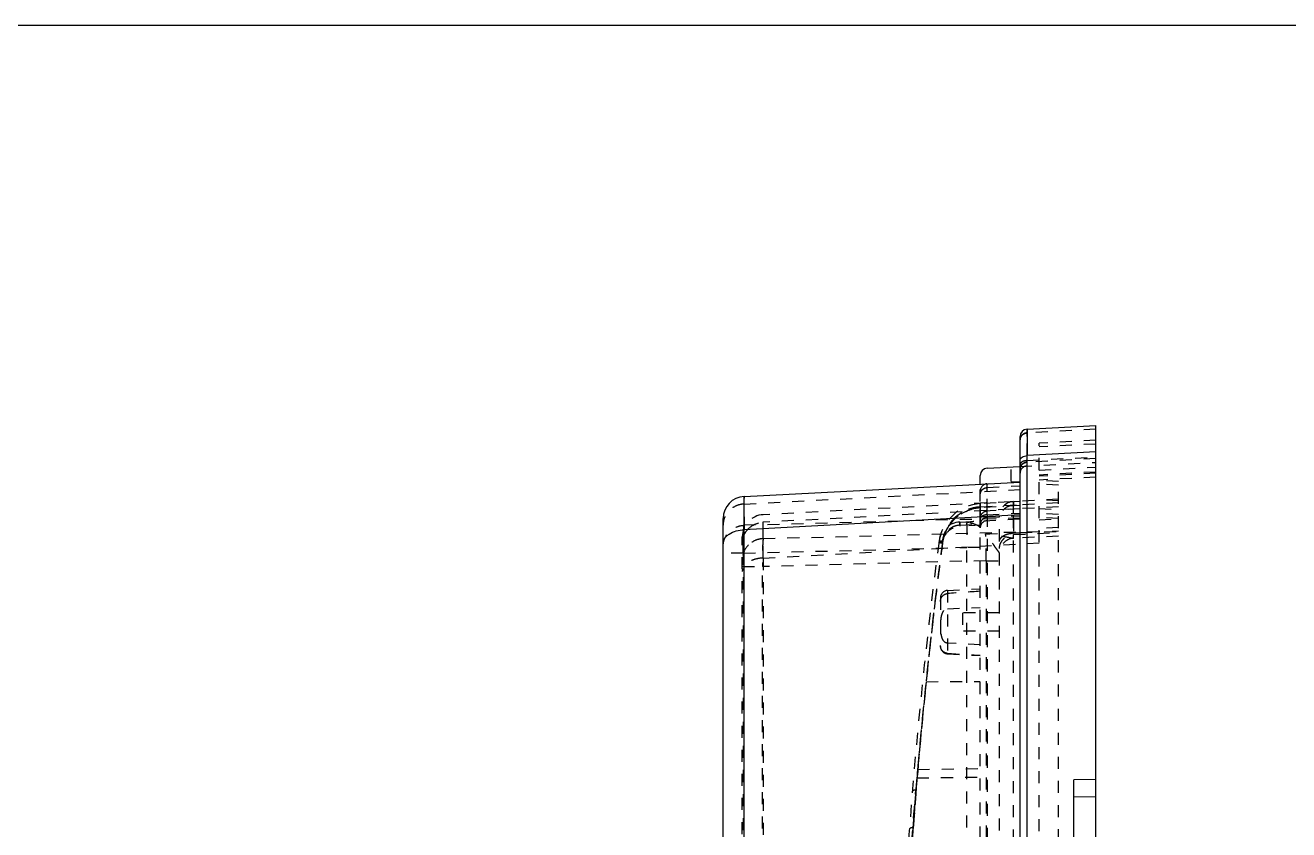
# Model space of a CAD drawing. Header units: millimetres. Extents: x -946 to 3963, y -10008 to 1396.
# Drawn here: x 344.2 to 515.6, y 137.2 to 246.4 of the extents above; entities that cross this region are included whole.
import ezdxf

# ---------------------------------------------------------------- set-up
doc = ezdxf.new("R2010")
doc.units = ezdxf.units.MM
doc.header["$LTSCALE"] = 16.335
doc.linetypes.add('HIDDEN', pattern=[0.2, 0.1, -0.1])
doc.layers.get('0').update_dxf_attribs({"linetype": 'CONTINUOUS'})
doc.layers.add('DEFAULT_2', color=8, linetype='HIDDEN')

msp = doc.modelspace()

# ---------------------------------------------------------------- linework, layer by layer
at = {"color": 7, "linetype": 'Continuous'}
for p, q in [((480.135, 191.591), (489.487, 192.081)), ((489.487, 118.236), (489.487, 192.081)), ((479.187, 122.035), (479.187, 190.592)), ((489.487, 188.49), (480.135, 187.988)), ((480.135, 121.826), (480.135, 187.988)), ((473.787, 184.129), (473.787, 185.309)), ((474.735, 186.308), (479.167, 186.54)), ((441.73, 182.449), (479.187, 184.412)), ((438.887, 102.959), (438.887, 179.453)), ((479.187, 179.966), (441.73, 177.938)), ((441.73, 107.726), (441.73, 177.938)), ((489.487, 144.081), (486.487, 144.028)), ((486.487, 121.714), (486.487, 144.028)), ((486.487, 141.701), (489.487, 141.738))]:
    msp.add_line(p, q, dxfattribs=at)
msp.add_lwpolyline([(-305.989, 246.368), (687.124, 246.368), (687.124, -373.333), (-305.989, -373.333)], close=True)
for centre, radius in [((480.187, 190.592), 1), ((474.787, 185.309), 1), ((441.887, 179.453), 3)]:
    msp.add_arc(centre, radius, 93, 180, dxfattribs=at)
for points, knots in [([(480.135, 191.591), (480.134, 191.59), (480.135, 191.582), (480.133, 191.573), (480.133, 191.552), (480.132, 191.512), (480.132, 191.442), (480.131, 191.336), (480.13, 191.201), (480.13, 191.037), (480.13, 190.846), (480.129, 190.538), (480.13, 190.087), (480.131, 189.472), (480.133, 188.761), (480.134, 188.256), (480.135, 187.988)], [0, 0, 0, 0, 0.0011124, 0.0043746, 0.0097734, 0.0172888, 0.0385843, 0.0680902, 0.1056351, 0.1510468, 0.2041536, 0.2647833, 0.4079234, 0.5790905, 0.7769083, 1, 1, 1, 1]), ([(479.187, 187.349), (479.187, 187.43), (479.25, 187.607), (479.466, 187.817), (479.78, 187.945), (480.015, 187.984), (480.135, 187.988)], [0, 0, 0, 0, 0.1933996, 0.4298719, 0.7103073, 1, 1, 1, 1]), ([(441.73, 182.449), (441.728, 182.449), (441.728, 182.439), (441.725, 182.427), (441.724, 182.401), (441.722, 182.351), (441.719, 182.263), (441.717, 182.131), (441.715, 181.962), (441.714, 181.758), (441.713, 181.52), (441.713, 181.134), (441.714, 180.571), (441.717, 179.801), (441.723, 178.909), (441.728, 178.275), (441.73, 177.938)], [0, 0, 0, 0, 0.0011953, 0.0044735, 0.0098642, 0.0173548, 0.0385641, 0.0679489, 0.1053509, 0.1506102, 0.2035665, 0.264059, 0.4070096, 0.5781751, 0.7762679, 1, 1, 1, 1]), ([(438.887, 176.07), (438.887, 176.302), (439.009, 176.679), (439.348, 177.087), (439.856, 177.49), (440.668, 177.825), (441.373, 177.927), (441.73, 177.938)], [0, 0, 0, 0, 0.1883261, 0.3011649, 0.4274996, 0.7104734, 1, 1, 1, 1])]:
    msp.add_open_spline(points, degree=3, knots=knots, dxfattribs=at)
at = {"layer": 'DEFAULT_2', "color": 8, "linetype": 'HIDDEN'}
for p, q in [((480.135, 187.988), (480.135, 191.591)), ((489.487, 191.568), (480.135, 191.078)), ((489.487, 190.081), (481.787, 189.677)), ((481.787, -16.516), (481.787, 189.677)), ((489.487, 189.568), (481.787, 189.165)), ((479.167, 186.54), (489.487, 187.081)), ((480.135, 187.32), (489.487, 187.822)), ((489.487, 187.593), (480.135, 187.103)), ((477.987, 184.478), (477.987, 186.478)), ((481.787, 186.027), (489.487, 186.441)), ((489.487, 185.771), (481.787, 185.357)), ((489.487, 185.593), (481.787, 185.19)), ((473.787, -10.967), (473.787, 184.129)), ((474.735, 180.489), (474.735, 184.178)), ((474.735, 183.666), (479.187, 183.899)), ((477.987, 184.478), (479.187, 184.415)), ((489.487, 185.081), (481.787, 184.677)), ((484.387, 184.481), (481.787, 184.617)), ((484.387, 183.968), (481.787, 184.104)), ((484.387, -11.319), (484.387, 184.481)), ((441.73, 181.424), (479.187, 183.387)), ((441.73, 178.543), (441.73, 182.449)), ((484.387, 182.081), (444.33, 179.981)), ((479.187, 181.786), (473.788, 181.483)), ((484.387, 181.869), (481.787, 182.008)), ((484.387, 181.056), (444.33, 178.956)), ((473.777, 181.056), (479.187, 181.36)), ((473.777, 179.128), (473.778, 181.056)), ((473.777, 179.128), (473.778, 181.056)), ((479.187, 180.774), (473.777, 180.428)), ((479.187, 181.213), (473.788, 180.91)), ((473.788, 180.91), (473.788, 179.593)), ((473.788, 180.91), (473.788, 179.129)), ((473.788, 180.91), (473.788, 179.129)), ((474.735, 179.963), (479.187, 180.202)), ((484.387, 181.568), (478.283, 181.248)), ((478.283, -8.087), (478.283, 181.248)), ((481.787, 180.837), (484.387, 180.697)), ((484.387, 179.993), (481.787, 180.129)), ((479.187, 179.52), (441.73, 178.543)), ((444.33, 176.737), (444.33, 179.981)), ((471.007, 178.983), (479.187, 179.412)), ((471.016, 178.557), (473.94, 178.71)), ((473.862, 178.559), (471.016, 178.41)), ((473.788, 179.593), (473.788, 179.129)), ((473.788, 179.129), (473.788, 178.683)), ((473.788, 179.129), (473.788, 178.218)), ((474.735, 179.963), (474.735, -6.801)), ((474.735, 179.632), (479.187, 179.817)), ((474.736, 179.633), (474.735, 179.178)), ((476.387, -6.591), (476.387, 179.763)), ((484.387, 179.481), (481.787, 179.617)), ((481.787, 179.292), (484.387, 179.43)), ((441.487, -3.824), (441.487, 176.985)), ((444.33, 176.737), (484.387, 177.781)), ((474.505, 177.395), (479.187, 177.552)), ((478.283, 177.273), (484.387, 177.593)), ((478.283, 177.477), (479.187, 177.525)), ((484.387, 177.081), (478.283, 176.761)), ((479.187, 177.552), (484.387, 177.727)), ((479.187, 177.525), (481.787, 177.666)), ((484.387, 178.232), (481.787, 178.092)), ((441.626, 174.755), (471.962, 175.546)), ((444.33, 174.105), (481.787, 176.156)), ((471.962, 117.947), (471.962, 175.546)), ((473.787, 175.546), (471.962, 175.546)), ((441.626, 174.755), (438.887, 174.755)), ((441.626, 174.755), (441.626, -1.593)), ((474.562, 173.739), (444.226, 172.948)), ((444.33, 174.105), (444.33, -0.943)), ((474.562, 173.739), (474.562, -0.578)), ((474.562, 173.739), (476.387, 173.739)), ((441.487, 172.948), (444.226, 172.948)), ((444.226, 0.213), (444.226, 172.948)), ((469.335, 169.711), (473.787, 169.944)), ((468.387, 168.694), (468.387, 162.126)), ((469.335, 169.711), (469.335, 161.112)), ((469.335, 167.231), (473.787, 167.394)), ((476.387, 166.661), (471.387, 166.661)), ((471.387, 166.66), (471.387, 164.163)), ((476.387, 164.161), (471.387, 164.161)), ((473.787, 162.34), (469.335, 162.549)), ((469.335, 161.112), (473.787, 160.878)), ((466.421, 157.326), (473.787, 157.373)), ((465.184, 144.267), (473.787, 144.394)), ((465.283, 145.421), (473.787, 145.539))]:
    msp.add_line(p, q, dxfattribs=at)
for centre, radius, start, end in [((480.179, 186.06), 1.038, 119.55822, 123.61489), ((480.187, 185.592), 1, 93, 180), ((480.17, 186.126), 0.985, 149.54009, 154.3275), ((474.787, 183.18), 1, 93, 180), ((474.125, 175.492), 6, 93.21573, 172.48847), ((474.113, 175.56), 5.506, 93.49237, 172.43451), ((474.123, 175.386), 5.534, 93.47177, 131.14707), ((474.176, 175.069), 5.853, 93.81176, 96.74183), ((484.958, 181.631), 11.193, 182.49635, 183.69565), ((478.387, 179.763), 2, 93, 180), ((444.487, 176.985), 3, 93, 180), ((471.164, 175.987), 3, 93, 172.4798), ((474.145, 175.403), 5.539, 145.72392, 156.64818), ((474.08, 175.441), 5.463, 131.21754, 156.68975), ((474.107, 175.416), 5.5, 131.24517, 140.76828), ((474.787, 178.18), 1, 93, 180), ((1161.699, 182.167), 683.432, 180.234225, 180.393265), ((444.21, 176.112), 2.722, 157.42891, 179.94758), ((474.165, 175.395), 5.56, 156.65804, 172.32886), ((478.383, 174.765), 1.998, 93.04001, 180), ((478.386, 174.041), 3.437, 91.716, 93.43466), ((1148.428, 86.581), 686.14, 172.479799, 187.520201), ((1167.261, 84.372), 704.627, 172.496428, 175.258498), ((1167.699, 84.319), 705.068, 172.496792, 175.122626), ((1165.108, 84.599), 702.462, 172.50033, 175.033017), ((1165.069, 84.604), 702.424, 172.500276, 175.033137), ((1165.356, 84.594), 702.709, 172.502527, 174.059039), ((1165.329, 84.597), 702.681, 172.502501, 174.059045), ((1148.679, 86.444), 685.914, 172.477524, 173.104409), ((1148.648, 86.447), 685.883, 172.48615, 173.104409), ((474.519, 175.313), 5.922, 170.94922, 171.99718), ((474.04, 175.419), 5.433, 171.25187, 172.39537), ((1139.08, 87.711), 676.232, 173.113391, 175.799038), ((1130.104, 88.685), 667.204, 173.104002, 175.392007), ((1130.081, 88.687), 667.181, 173.10392, 175.392384), ((1130.058, 88.69), 667.158, 173.103894, 175.39225), ((469.387, 168.712), 1, 93, 180), ((585.377, -1486.236), 1659.582, 93.855468, 94.009544), ((469.387, 162.11), 1, 180, 267), ((568.032, 1807.584), 1649.376, 266.569424, 266.724354), ((1119.655, 88.914), 656.807, 174.021254, 176.208297), ((1138.052, 87.169), 675.285, 174.036601, 175.72345), ((1048.977, 94.393), 585.92, 175.003881, 176.285811), ((1052.623, 94.09), 589.578, 175.00544, 175.775108), ((1146.093, 86.259), 683.375, 175.130705, 175.269488), ((1037.788, 95.208), 574.701, 175.268157, 176.176113), ((1256.615, 78.206), 794.149, 175.371707, 175.736467), ((1258.578, 78.055), 796.118, 175.372376, 175.73592), ((1259.65, 77.972), 797.192, 175.372805, 175.735616), ((1163.325, 86.27), 700.555, 175.804285, 179.974584), ((1206.059, 83.572), 743.372, 175.837854, 176.489233)]:
    msp.add_arc(centre, radius, start, end, dxfattribs=at)
for points, knots in [([(480.135, 191.078), (480.014, 191.072), (479.767, 191.01), (479.35, 190.747), (479.187, 190.367), (479.187, 190.131)], [0, 0, 0, 0, 0.2508799, 0.5129468, 1, 1, 1, 1]), ([(479.187, 190.131), (479.187, 190.168), (479.199, 190.324), (479.252, 190.477), (479.31, 190.581)], [0, 0, 0, 0, 0.2369671, 1, 1, 1, 1]), ([(479.31, 190.581), (479.369, 190.687), (479.478, 190.815), (479.612, 190.906), (479.647, 190.927)], [0, 0, 0, 0, 0.7463452, 1, 1, 1, 1]), ([(479.647, 190.927), (479.686, 190.95), (479.838, 191.028), (480.008, 191.072), (480.135, 191.078)], [0, 0, 0, 0, 0.2592899, 1, 1, 1, 1]), ([(480.135, 187.32), (480.134, 187.635), (480.132, 188.232), (480.13, 189.072), (480.129, 189.8), (480.128, 190.335), (480.128, 190.702), (480.129, 190.929), (480.129, 191.124), (480.13, 191.286), (480.13, 191.399), (480.131, 191.471), (480.132, 191.513), (480.133, 191.545), (480.132, 191.57), (480.135, 191.581), (480.133, 191.59), (480.135, 191.591)], [0, 0, 0, 0, 0.2217497, 0.4189372, 0.5900217, 0.7334625, 0.7943351, 0.8477189, 0.8934216, 0.9312505, 0.9610134, 0.9728099, 0.9825179, 0.9901135, 0.995573, 0.9988736, 1, 1, 1, 1]), ([(480.135, 187.32), (480.015, 187.316), (479.837, 187.291), (479.613, 187.219), (479.367, 187.106), (479.187, 186.908), (479.187, 186.748)], [0, 0, 0, 0, 0.3034284, 0.4537908, 0.5937473, 1, 1, 1, 1]), ([(479.187, 186.156), (479.187, 186.392), (479.35, 186.772), (479.767, 187.035), (480.014, 187.097), (480.135, 187.103)], [0, 0, 0, 0, 0.4870531, 0.7491203, 1, 1, 1, 1]), ([(480.135, 187.103), (480.096, 187.101), (479.933, 187.082), (479.776, 187.025), (479.667, 186.963)], [0, 0, 0, 0, 0.2388776, 1, 1, 1, 1]), ([(479.282, 186.553), (479.267, 186.521), (479.214, 186.394), (479.187, 186.257), (479.187, 186.156)], [0, 0, 0, 0, 0.2617655, 1, 1, 1, 1]), ([(473.787, 182.719), (473.787, 182.955), (473.95, 183.335), (474.367, 183.598), (474.614, 183.66), (474.735, 183.666)], [0, 0, 0, 0, 0.4870532, 0.7491201, 1, 1, 1, 1]), ([(474.735, 179.963), (474.734, 180.273), (474.732, 180.861), (474.73, 181.689), (474.729, 182.408), (474.728, 182.936), (474.728, 183.299), (474.729, 183.524), (474.729, 183.717), (474.73, 183.876), (474.731, 183.988), (474.731, 184.06), (474.732, 184.102), (474.733, 184.133), (474.732, 184.158), (474.735, 184.169), (474.733, 184.178), (474.735, 184.178)], [0, 0, 0, 0, 0.2212453, 0.4181962, 0.58925, 0.7328041, 0.7937681, 0.8472562, 0.8930683, 0.931004, 0.9608633, 0.9727017, 0.9824462, 0.9900718, 0.9955539, 0.9988687, 1, 1, 1, 1]), ([(441.73, 181.424), (441.368, 181.406), (440.622, 181.238), (439.663, 180.601), (439.03, 179.657), (438.887, 178.927), (438.887, 178.582)], [0, 0, 0, 0, 0.2466266, 0.5084147, 0.7649623, 1, 1, 1, 1]), ([(468.655, 176.285), (468.743, 176.906), (469.119, 178.133), (470.282, 179.667), (471.898, 180.723), (473.156, 181.015), (473.787, 181.057)], [0, 0, 0, 0, 0.2488345, 0.4985529, 0.7490887, 1, 1, 1, 1]), ([(468.655, 176.285), (468.742, 176.905), (469.118, 178.131), (470.278, 179.664), (471.891, 180.719), (473.148, 181.013), (473.778, 181.056)], [0, 0, 0, 0, 0.2488349, 0.4985478, 0.7490872, 1, 1, 1, 1]), ([(469.06, 177.598), (469.259, 178.06), (469.787, 178.935), (470.908, 179.977), (472.275, 180.676), (473.282, 180.879), (473.788, 180.91)], [0, 0, 0, 0, 0.2489698, 0.4985663, 0.7489317, 1, 1, 1, 1]), ([(473.507, 180.884), (472.952, 180.82), (471.855, 180.53), (470.899, 179.919), (470.481, 179.552)], [0, 0, 0, 0, 0.5009336, 1, 1, 1, 1]), ([(473.765, 181.482), (473.763, 181.482), (473.764, 181.466), (473.761, 181.449), (473.763, 181.408), (473.764, 181.356), (473.766, 181.291), (473.77, 181.189), (473.775, 181.11), (473.778, 181.056)], [0, 0, 0, 0, 0.0173429, 0.0696666, 0.1598272, 0.2853255, 0.4414065, 0.6192121, 1, 1, 1, 1]), ([(473.765, 181.482), (473.763, 181.482), (473.765, 181.466), (473.761, 181.449), (473.763, 181.408), (473.764, 181.356), (473.766, 181.291), (473.771, 181.189), (473.775, 181.11), (473.778, 181.056)], [0, 0, 0, 0, 0.017336, 0.0696545, 0.1598126, 0.2853116, 0.4413957, 0.6192055, 1, 1, 1, 1]), ([(473.765, 181.482), (473.763, 181.482), (473.765, 181.466), (473.761, 181.449), (473.763, 181.408), (473.764, 181.356), (473.766, 181.291), (473.771, 181.189), (473.775, 181.11), (473.778, 181.056)], [0, 0, 0, 0, 0.0173361, 0.0696546, 0.1598128, 0.2853118, 0.4413958, 0.6192056, 1, 1, 1, 1]), ([(473.775, 181.144), (473.773, 181.191), (473.77, 181.274), (473.769, 181.372), (473.77, 181.43), (473.771, 181.459), (473.773, 181.473), (473.775, 181.482), (473.777, 181.482)], [0, 0, 0, 0, 0.4152004, 0.7412574, 0.8570437, 0.9371019, 0.9831757, 1, 1, 1, 1]), ([(473.788, 180.91), (473.784, 180.977), (473.778, 181.079), (473.773, 181.212), (473.77, 181.303), (473.769, 181.377), (473.769, 181.436), (473.773, 181.462), (473.773, 181.482), (473.777, 181.482)], [0, 0, 0, 0, 0.3527139, 0.5323973, 0.6959953, 0.8298078, 0.9262945, 0.981492, 1, 1, 1, 1]), ([(473.775, 181.144), (473.773, 181.191), (473.77, 181.274), (473.769, 181.372), (473.77, 181.43), (473.771, 181.459), (473.773, 181.473), (473.775, 181.482), (473.776, 181.482)], [0, 0, 0, 0, 0.415214, 0.7412787, 0.8570638, 0.9371171, 0.9831837, 1, 1, 1, 1]), ([(473.787, 179.476), (473.787, 179.724), (473.984, 180.239), (474.486, 180.474), (474.735, 180.489)], [0, 0, 0, 0, 0.4984911, 1, 1, 1, 1]), ([(478.283, 181.248), (478.041, 181.236), (477.544, 181.125), (476.905, 180.699), (476.482, 180.07), (476.387, 179.584), (476.387, 179.354)], [0, 0, 0, 0, 0.2466266, 0.5084147, 0.7649623, 1, 1, 1, 1]), ([(478.281, 181.758), (478.277, 181.74), (478.278, 181.677), (478.272, 181.548), (478.272, 181.347), (478.27, 181.077), (478.269, 180.74), (478.269, 180.165), (478.271, 179.702), (478.272, 179.374)], [0, 0, 0, 0, 0.0237209, 0.078356, 0.1629356, 0.2764625, 0.4179353, 0.5863514, 1, 1, 1, 1]), ([(478.283, 181.248), (478.282, 181.323), (478.282, 181.426), (478.282, 181.554), (478.281, 181.627), (478.282, 181.681), (478.279, 181.725), (478.285, 181.744), (478.28, 181.761), (478.283, 181.761)], [0, 0, 0, 0, 0.4350303, 0.6067724, 0.747739, 0.8577354, 0.9365676, 0.9840445, 1, 1, 1, 1]), ([(438.887, 175.701), (438.887, 176.046), (439.03, 176.776), (439.663, 177.72), (440.622, 178.358), (441.368, 178.525), (441.73, 178.543)], [0, 0, 0, 0, 0.2350377, 0.4915853, 0.7533734, 1, 1, 1, 1]), ([(441.626, 174.755), (441.618, 175.165), (441.611, 175.941), (441.623, 177.011), (441.659, 177.863), (441.697, 178.351), (441.73, 178.543)], [0, 0, 0, 0, 0.3248793, 0.6138656, 0.8458643, 1, 1, 1, 1]), ([(442.283, 178.045), (442.556, 178.325), (443.204, 178.766), (443.962, 178.938), (444.33, 178.956)], [0, 0, 0, 0, 0.5147923, 1, 1, 1, 1]), ([(444.33, 174.105), (444.327, 174.54), (444.322, 175.364), (444.316, 176.525), (444.313, 177.533), (444.312, 178.271), (444.312, 178.775), (444.313, 179.086), (444.314, 179.351), (444.316, 179.57), (444.318, 179.723), (444.32, 179.821), (444.322, 179.877), (444.324, 179.92), (444.325, 179.954), (444.328, 179.968), (444.328, 179.981), (444.33, 179.981)], [0, 0, 0, 0, 0.2222473, 0.4206155, 0.5928152, 0.7365664, 0.7971857, 0.8501277, 0.8953026, 0.9325764, 0.961807, 0.9733649, 0.9828632, 0.9902865, 0.99562, 0.9988524, 1, 1, 1, 1]), ([(471.016, 178.557), (470.728, 178.543), (470.152, 178.409), (469.413, 177.931), (468.882, 177.231), (468.704, 176.672), (468.668, 176.388)], [0, 0, 0, 0, 0.250904, 0.5014764, 0.7512127, 1, 1, 1, 1]), ([(468.928, 177.066), (469.125, 177.444), (469.729, 178.112), (470.587, 178.389), (471.016, 178.41)], [0, 0, 0, 0, 0.4985251, 1, 1, 1, 1]), ([(471.007, 178.983), (471.003, 178.983), (471.004, 178.96), (470.999, 178.934), (471, 178.876), (471, 178.804), (471.002, 178.713), (471.007, 178.58), (471.012, 178.478), (471.016, 178.41)], [0, 0, 0, 0, 0.0210487, 0.0795252, 0.1743555, 0.3039389, 0.4644894, 0.6436743, 1, 1, 1, 1]), ([(471.016, 178.557), (471.013, 178.611), (471.01, 178.691), (471.006, 178.792), (471.004, 178.857), (471.004, 178.908), (471.003, 178.949), (471.007, 178.967), (471.005, 178.983), (471.007, 178.983)], [0, 0, 0, 0, 0.3818857, 0.5596734, 0.7146224, 0.837819, 0.9268754, 0.9810677, 1, 1, 1, 1]), ([(471.927, 178.863), (472.069, 178.937), (472.391, 179.036), (472.722, 179.073), (472.894, 179.082)], [0, 0, 0, 0, 0.4823949, 1, 1, 1, 1]), ([(473.787, 178.18), (473.787, 178.213), (473.745, 178.289), (473.575, 178.429), (473.234, 178.606), (472.668, 178.814), (472.199, 178.877), (471.927, 178.864)], [0, 0, 0, 0, 0.0481203, 0.1179667, 0.3231367, 0.6029192, 1, 1, 1, 1]), ([(471.927, 178.863), (471.939, 178.652), (471.955, 178.174), (471.973, 177.068), (471.97, 176.174), (471.962, 175.546)], [0, 0, 0, 0, 0.1918082, 0.432415, 1, 1, 1, 1]), ([(474.735, 179.963), (474.615, 179.959), (474.437, 179.933), (474.213, 179.861), (473.967, 179.746), (473.787, 179.547), (473.787, 179.386)], [0, 0, 0, 0, 0.3025535, 0.4525886, 0.592373, 1, 1, 1, 1]), ([(441.696, 177.157), (441.729, 177.237), (441.882, 177.559), (442.096, 177.852), (442.283, 178.045)], [0, 0, 0, 0, 0.2450405, 1, 1, 1, 1]), ([(444.33, 176.737), (443.975, 176.719), (443.243, 176.557), (442.611, 176.145), (442.34, 175.882)], [0, 0, 0, 0, 0.4849862, 1, 1, 1, 1]), ([(444.33, 176.737), (444.297, 176.545), (444.259, 176.057), (444.223, 175.204), (444.211, 174.135), (444.218, 173.359), (444.226, 172.948)], [0, 0, 0, 0, 0.1541357, 0.3861344, 0.6751207, 1, 1, 1, 1]), ([(476.385, 174.782), (476.375, 174.808), (476.334, 174.869), (476.26, 174.978), (476.156, 175.116), (475.989, 175.339), (475.767, 175.647), (475.505, 176.037), (475.25, 176.428), (474.934, 176.892), (474.683, 177.212), (474.505, 177.395)], [0, 0, 0, 0, 0.0252236, 0.067945, 0.1227419, 0.1861035, 0.3276358, 0.4766693, 0.6234458, 0.7619353, 1, 1, 1, 1]), ([(478.277, 176.76), (478.261, 176.76), (478.214, 176.768), (478.123, 176.781), (477.992, 176.805), (477.753, 176.848), (477.393, 176.916), (476.903, 177.005), (476.35, 177.098), (475.544, 177.228), (474.925, 177.33), (474.505, 177.395)], [0, 0, 0, 0, 0.0126128, 0.0371917, 0.0723482, 0.1166767, 0.2272968, 0.3597355, 0.5079053, 0.6664663, 1, 1, 1, 1]), ([(474.562, 173.739), (474.571, 174.468), (474.575, 175.485), (474.545, 176.704), (474.523, 177.193), (474.505, 177.395)], [0, 0, 0, 0, 0.5982823, 0.8339517, 1, 1, 1, 1]), ([(476.387, 176.336), (476.387, 176.438), (476.444, 176.666), (476.686, 176.965), (477.062, 177.212), (477.366, 177.323), (477.531, 177.368)], [0, 0, 0, 0, 0.1868848, 0.412928, 0.6876797, 1, 1, 1, 1]), ([(476.387, 175.378), (476.387, 175.609), (476.482, 176.095), (476.905, 176.724), (477.544, 177.149), (478.041, 177.261), (478.283, 177.273)], [0, 0, 0, 0, 0.2350377, 0.4915853, 0.7533734, 1, 1, 1, 1]), ([(477.531, 177.368), (477.69, 177.411), (477.907, 177.45), (478.126, 177.469), (478.18, 177.472)], [0, 0, 0, 0, 0.7535358, 1, 1, 1, 1]), ([(478.283, 176.761), (478.28, 176.761), (478.285, 176.778), (478.279, 176.796), (478.282, 176.84), (478.281, 176.895), (478.282, 176.968), (478.282, 177.095), (478.282, 177.199), (478.283, 177.273)], [0, 0, 0, 0, 0.0158339, 0.0632236, 0.1420034, 0.2519823, 0.3929663, 0.5647607, 1, 1, 1, 1]), ([(442.34, 175.882), (442.064, 175.614), (441.634, 174.988), (441.487, 174.246), (441.487, 173.894)], [0, 0, 0, 0, 0.5219724, 1, 1, 1, 1]), ([(468.176, 176.277), (468.175, 176.262), (468.234, 176.229), (468.325, 176.2), (468.481, 176.164), (468.595, 176.146), (468.655, 176.138)], [0, 0, 0, 0, 0.0872993, 0.3090635, 0.6401979, 1, 1, 1, 1]), ([(468.655, 176.285), (468.596, 176.292), (468.486, 176.303), (468.332, 176.309), (468.242, 176.305), (468.178, 176.291), (468.176, 176.277)], [0, 0, 0, 0, 0.3639925, 0.6945284, 0.9144968, 1, 1, 1, 1]), ([(468.19, 176.38), (468.189, 176.372), (468.211, 176.352), (468.254, 176.332), (468.328, 176.306), (468.386, 176.292), (468.419, 176.285)], [0, 0, 0, 0, 0.0941309, 0.2899433, 0.5947054, 1, 1, 1, 1]), ([(468.668, 176.388), (468.61, 176.395), (468.497, 176.406), (468.351, 176.413), (468.251, 176.406), (468.205, 176.395), (468.191, 176.385), (468.19, 176.38)], [0, 0, 0, 0, 0.3650565, 0.6931766, 0.9086948, 0.9684964, 1, 1, 1, 1]), ([(444.33, 174.105), (443.973, 174.093), (443.27, 173.995), (442.458, 173.669), (441.949, 173.276), (441.611, 172.88), (441.487, 172.511), (441.487, 172.284)], [0, 0, 0, 0, 0.2919212, 0.5762215, 0.7023935, 0.8144712, 1, 1, 1, 1]), ([(468.387, 168.216), (468.387, 168.346), (468.432, 168.607), (468.631, 168.953), (468.945, 169.202), (469.205, 169.275), (469.335, 169.285)], [0, 0, 0, 0, 0.2485566, 0.4985053, 0.7491779, 1, 1, 1, 1]), ([(469.335, 162.549), (469.221, 162.554), (468.995, 162.643), (468.765, 162.905), (468.617, 163.214), (468.494, 163.652), (468.432, 164.216), (468.417, 164.894), (468.432, 165.572), (468.494, 166.136), (468.616, 166.573), (468.765, 166.881), (468.995, 167.141), (469.221, 167.227), (469.335, 167.231)], [0, 0, 0, 0, 0.0629883, 0.1258533, 0.1885135, 0.2510191, 0.3757846, 0.5004754, 0.6251934, 0.7498262, 0.8122, 0.8746406, 0.937213, 1, 1, 1, 1]), ([(469.335, 161.164), (469.205, 161.172), (468.946, 161.242), (468.631, 161.488), (468.432, 161.833), (468.387, 162.094), (468.387, 162.223)], [0, 0, 0, 0, 0.2509692, 0.5012254, 0.7509464, 1, 1, 1, 1]), ([(462.771, 86.581), (462.771, 96.199), (463.068, 110.542), (464.049, 129.215), (464.686, 138.273), (465.046, 142.617)], [0, 0, 0, 0, 0.5144054, 0.7669027, 1, 1, 1, 1]), ([(465.046, 142.616), (464.987, 142.619), (464.872, 142.614), (464.701, 142.581), (464.571, 142.495), (464.565, 142.427)], [0, 0, 0, 0, 0.321098, 0.62301, 1, 1, 1, 1]), ([(464.647, 137.527), (464.589, 137.529), (464.419, 137.522), (464.18, 137.432), (464.166, 137.309)], [0, 0, 0, 0, 0.3204817, 1, 1, 1, 1]), ([(464.647, 137.527), (464.589, 137.529), (464.419, 137.522), (464.18, 137.432), (464.166, 137.309)], [0, 0, 0, 0, 0.3204444, 1, 1, 1, 1])]:
    msp.add_open_spline(points, degree=3, knots=knots, dxfattribs=at)
for points in [[(479.605, 186.925), (479.49, 186.849), (479.391, 186.744), (479.321, 186.625)], [(473.927, 179.152), (473.843, 179.013), (473.788, 178.846), (473.788, 178.683)], [(474.27, 179.494), (474.131, 179.412), (474.011, 179.29), (473.927, 179.152)], [(474.735, 179.632), (474.574, 179.626), (474.409, 179.577), (474.27, 179.494)], [(468.668, 176.24), (468.705, 176.526), (468.795, 176.81), (468.928, 177.066)], [(469.062, 177.602), (468.875, 177.17), (468.745, 176.71), (468.671, 176.245)], [(468.419, 176.285), (468.502, 176.266), (468.585, 176.252), (468.668, 176.24)], [(476.387, 174.763), (476.387, 174.77), (476.386, 174.776), (476.384, 174.782)]]:
    msp.add_open_spline(points, degree=3, dxfattribs=at)

doc.saveas('drawing.dxf')
